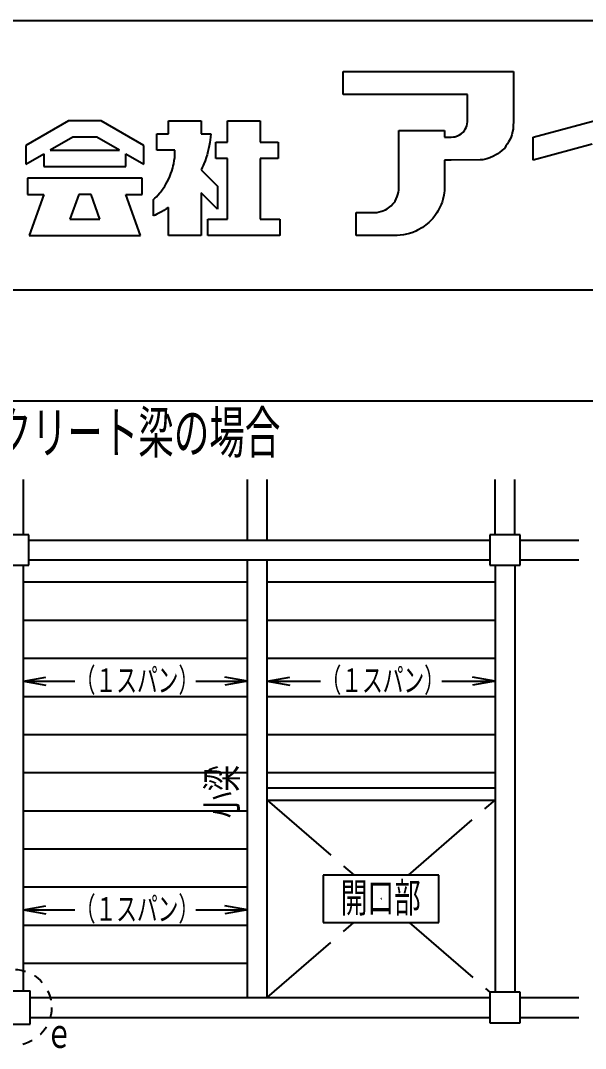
# Model space of a CAD drawing. Extents: x 4 to 588, y 3 to 416.
# Drawn here: x 491.4 to 533.4, y 339.5 to 415.8 of the extents above; entities that cross this region are included whole.
import ezdxf

# ---------------------------------------------------------------- set-up
doc = ezdxf.new("R2010")
doc.units = 0
doc.header["$LTSCALE"] = 0.5
doc.header["$MEASUREMENT"] = 0
doc.linetypes.add('CENTER', pattern=[20, 12.5, -2.5, 2.5, -2.5])
doc.linetypes.add('DOT', pattern=[3, 1.5, -1.5])
doc.layers.add('M2-2-0', color=7, linetype='Continuous')
doc.styles.get("Standard").update_dxf_attribs({"font": 'txt', "width": 0.8, "height": 50, "bigfont": 'EXTFONT'})

msp = doc.modelspace()

# ---------------------------------------------------------------- linework, layer by layer
at = {"layer": 'M2-2-0', "color": 7, "linetype": 'Continuous'}
for p, q in [((3.509, 415.821), (587.509, 415.821)), ((515.405, 410.325), (515.405, 412.029)), ((515.405, 412.029), (524.656, 412.029)), ((524.656, 412.029), (528.065, 412.029)), ((528.065, 412.029), (528.065, 410.325)), ((524.656, 410.325), (515.405, 410.325)), ((524.656, 408.378), (524.656, 410.325)), ((528.065, 410.325), (528.065, 408.378)), ((529.525, 407.16), (537.18, 409.211)), ((494.992, 408.378), (491.827, 406.55)), ((497.426, 408.378), (494.992, 408.378)), ((500.591, 406.55), (497.426, 408.378)), ((502.417, 407.404), (502.417, 408.378)), ((502.417, 408.378), (504.851, 408.378)), ((504.851, 408.378), (504.851, 407.404)), ((506.799, 408.378), (509.234, 408.378)), ((506.799, 406.795), (506.799, 408.378)), ((509.234, 408.378), (509.234, 406.795)), ((524.486, 407.757), (524.544, 407.866)), ((524.544, 407.866), (524.6, 408.012)), ((524.6, 408.012), (524.634, 408.146)), ((524.634, 408.146), (524.653, 408.292)), ((524.653, 408.292), (524.656, 408.378)), ((528.057, 407.939), (528.036, 407.745)), ((528.065, 408.378), (528.057, 407.939)), ((495.318, 407.16), (493.631, 406.187)), ((497.1, 407.16), (495.318, 407.16)), ((498.787, 406.187), (497.1, 407.16)), ((501.565, 406.187), (501.565, 407.404)), ((501.565, 407.404), (502.417, 407.404)), ((504.851, 407.404), (505.582, 407.404)), ((505.557, 407.148), (505.533, 406.953)), ((505.582, 407.404), (505.557, 407.148)), ((519.544, 403.387), (519.544, 407.647)), ((519.544, 407.647), (522.952, 407.647)), ((522.952, 407.647), (522.952, 407.16)), ((522.952, 407.16), (523.439, 407.16)), ((523.439, 407.16), (523.611, 407.173)), ((523.611, 407.173), (523.719, 407.193)), ((523.719, 407.193), (523.916, 407.258)), ((523.916, 407.258), (524.06, 407.331)), ((524.06, 407.331), (524.185, 407.416)), ((524.185, 407.416), (524.32, 407.538)), ((524.32, 407.538), (524.422, 407.659)), ((524.422, 407.659), (524.486, 407.757)), ((527.886, 407.173), (527.813, 407.002)), ((527.945, 407.343), (527.886, 407.173)), ((528.005, 407.574), (527.945, 407.343)), ((528.036, 407.745), (528.005, 407.574)), ((529.525, 405.456), (529.525, 407.16)), ((491.827, 406.55), (491.827, 405.145)), ((500.591, 405.145), (500.591, 406.55)), ((505.41, 406.296), (505.358, 406.089)), ((505.458, 406.515), (505.41, 406.296)), ((505.503, 406.759), (505.458, 406.515)), ((505.533, 406.953), (505.503, 406.759)), ((505.947, 405.578), (505.947, 406.795)), ((505.947, 406.795), (506.799, 406.795)), ((509.234, 406.795), (510.572, 406.795)), ((510.572, 406.795), (510.572, 405.578)), ((527.419, 406.345), (527.225, 406.187)), ((527.511, 406.503), (527.419, 406.345)), ((527.623, 406.661), (527.511, 406.503)), ((527.708, 406.82), (527.623, 406.661)), ((527.813, 407.002), (527.708, 406.82)), ((533.907, 406.63), (529.525, 405.456)), ((491.827, 405.145), (493.166, 405.918)), ((493.166, 405.918), (493.166, 404.969)), ((493.631, 406.187), (498.787, 406.187)), ((499.252, 404.969), (499.252, 405.918)), ((499.252, 405.918), (500.591, 405.145)), ((502.904, 406.187), (501.565, 406.187)), ((502.852, 405.42), (502.885, 405.639)), ((502.885, 405.639), (502.895, 405.834)), ((502.895, 405.834), (502.902, 405.98)), ((502.902, 405.98), (502.904, 406.187)), ((505.229, 405.657), (505.14, 405.407)), ((505.292, 405.858), (505.229, 405.657)), ((505.358, 406.089), (505.292, 405.858)), ((506.799, 405.578), (505.947, 405.578)), ((506.799, 401.074), (506.799, 405.578)), ((510.572, 405.578), (509.234, 405.578)), ((509.234, 405.578), (509.234, 401.074)), ((525.788, 405.487), (525.594, 405.464)), ((526.095, 405.541), (525.788, 405.487)), ((526.312, 405.621), (526.095, 405.541)), ((526.58, 405.737), (526.312, 405.621)), ((526.757, 405.834), (526.58, 405.737)), ((526.945, 405.956), (526.757, 405.834)), ((527.025, 406.016), (526.945, 405.956)), ((527.225, 406.187), (527.025, 406.016)), ((493.166, 404.969), (499.252, 404.969)), ((502.671, 404.641), (502.745, 404.871)), ((502.745, 404.871), (502.776, 405.018)), ((502.776, 405.018), (502.813, 405.188)), ((502.813, 405.188), (502.852, 405.42)), ((504.932, 404.908), (504.851, 404.739)), ((504.851, 404.739), (506.069, 403.521)), ((504.998, 405.054), (504.932, 404.908)), ((505.054, 405.188), (504.998, 405.054)), ((505.14, 405.407), (505.054, 405.188)), ((523.439, 405.456), (522.952, 405.456)), ((522.952, 405.456), (522.952, 403.387)), ((525.594, 405.464), (523.439, 405.456)), ((491.948, 404.117), (491.948, 402.9)), ((500.469, 404.117), (491.948, 404.117)), ((500.469, 402.9), (500.469, 404.117)), ((502.337, 403.837), (502.418, 404.008)), ((502.418, 404.008), (502.523, 404.239)), ((502.523, 404.239), (502.609, 404.458)), ((502.609, 404.458), (502.671, 404.641)), ((501.844, 403.095), (501.965, 403.253)), ((501.965, 403.253), (502.034, 403.35)), ((502.034, 403.35), (502.147, 403.521)), ((502.147, 403.521), (502.229, 403.655)), ((502.229, 403.655), (502.337, 403.837)), ((506.069, 403.521), (506.069, 401.8)), ((519.516, 403.07), (519.536, 403.216)), ((519.536, 403.216), (519.544, 403.387)), ((522.952, 403.387), (522.936, 403.168)), ((491.948, 402.9), (493.166, 402.9)), ((493.166, 402.9), (492.07, 399.857)), ((495.753, 402.9), (495.096, 401.074)), ((496.664, 402.9), (495.753, 402.9)), ((497.322, 401.074), (496.664, 402.9)), ((500.347, 399.857), (499.252, 402.9)), ((499.252, 402.9), (500.469, 402.9)), ((501.321, 402.535), (501.412, 402.62)), ((501.321, 401.317), (501.321, 402.535)), ((501.412, 402.62), (501.528, 402.736)), ((501.528, 402.736), (501.637, 402.851)), ((501.637, 402.851), (501.785, 403.022)), ((501.785, 403.022), (501.844, 403.095)), ((506.069, 401.8), (504.851, 403.017)), ((504.851, 403.017), (504.851, 399.857)), ((519.262, 402.413), (519.358, 402.583)), ((519.358, 402.583), (519.431, 402.754)), ((519.431, 402.754), (519.478, 402.9)), ((519.478, 402.9), (519.516, 403.07)), ((522.82, 402.535), (522.76, 402.34)), ((522.892, 402.851), (522.82, 402.535)), ((522.919, 403.022), (522.892, 402.851)), ((522.936, 403.168), (522.919, 403.022)), ((502.076, 401.715), (501.895, 401.61)), ((502.259, 401.829), (502.076, 401.715)), ((502.417, 401.934), (502.259, 401.829)), ((502.417, 399.857), (502.417, 401.934)), ((518.29, 401.653), (518.558, 401.766)), ((518.558, 401.766), (518.679, 401.835)), ((518.679, 401.835), (518.875, 401.975)), ((518.875, 401.975), (518.972, 402.059)), ((518.972, 402.059), (519.1, 402.194)), ((519.1, 402.194), (519.196, 402.316)), ((519.196, 402.316), (519.262, 402.413)), ((522.555, 401.853), (522.449, 401.658)), ((522.688, 402.145), (522.555, 401.853)), ((522.76, 402.34), (522.688, 402.145)), ((495.096, 401.074), (497.322, 401.074)), ((501.443, 401.374), (501.321, 401.317)), ((501.552, 401.427), (501.443, 401.374)), ((501.747, 401.528), (501.552, 401.427)), ((501.895, 401.61), (501.747, 401.528)), ((505.338, 399.857), (505.338, 401.074)), ((505.338, 401.074), (506.799, 401.074)), ((509.234, 401.074), (510.694, 401.074)), ((510.694, 401.074), (510.694, 399.857)), ((516.379, 399.857), (516.379, 401.561)), ((516.379, 401.561), (517.718, 401.561)), ((517.718, 401.561), (517.9, 401.57)), ((517.9, 401.57), (518.095, 401.6)), ((518.095, 401.6), (518.29, 401.653)), ((521.908, 400.952), (521.783, 400.831)), ((522.064, 401.121), (521.908, 400.952)), ((522.222, 401.317), (522.064, 401.121)), ((522.38, 401.528), (522.222, 401.317)), ((522.449, 401.658), (522.38, 401.528)), ((520.798, 400.17), (520.578, 400.088)), ((520.941, 400.246), (520.798, 400.17)), ((521.305, 400.456), (520.941, 400.246)), ((521.555, 400.636), (521.305, 400.456)), ((521.783, 400.831), (521.555, 400.636)), ((492.07, 399.857), (500.347, 399.857)), ((504.851, 399.857), (502.417, 399.857)), ((506.799, 399.857), (505.338, 399.857)), ((509.234, 399.857), (506.799, 399.857)), ((510.694, 399.857), (509.234, 399.857)), ((510.694, 399.866), (510.685, 399.857)), ((519.434, 399.859), (516.379, 399.857)), ((519.653, 399.874), (519.434, 399.859)), ((519.897, 399.906), (519.653, 399.874)), ((520.027, 399.93), (519.897, 399.906)), ((520.335, 400.006), (520.027, 399.93)), ((520.578, 400.088), (520.335, 400.006)), ((3.509, 395.821), (587.509, 395.821)), ((149.509, 387.582), (588.024, 387.582)), ((491.634, 377.627), (491.634, 381.728)), ((508.289, 377.231), (508.289, 381.728)), ((509.762, 377.231), (509.762, 381.728)), ((526.7, 377.627), (526.7, 381.728)), ((528.173, 377.627), (528.173, 381.728)), ((492.031, 377.627), (489.765, 377.627)), ((492.031, 375.361), (492.031, 377.627)), ((492.031, 377.231), (526.303, 377.231)), ((528.569, 377.627), (526.303, 377.627)), ((526.303, 377.627), (526.303, 375.361)), ((528.569, 375.361), (528.569, 377.627)), ((528.569, 377.231), (532.931, 377.231)), ((492.031, 375.758), (526.303, 375.758)), ((508.289, 343.241), (508.289, 375.758)), ((509.762, 343.241), (509.762, 375.758)), ((528.569, 375.758), (532.931, 375.758)), ((489.765, 375.361), (492.031, 375.361)), ((491.634, 343.751), (491.634, 375.361)), ((526.303, 375.361), (528.569, 375.361)), ((526.7, 375.361), (526.7, 343.638)), ((528.173, 375.361), (528.173, 343.638)), ((491.634, 374.115), (508.289, 374.115)), ((509.762, 374.115), (526.7, 374.115)), ((491.634, 371.283), (508.289, 371.283)), ((509.762, 371.283), (526.7, 371.283)), ((491.634, 368.45), (508.289, 368.45)), ((509.762, 368.45), (526.7, 368.45)), ((491.634, 366.751), (493.308, 367.046)), ((491.634, 366.751), (495.462, 366.751)), ((491.634, 366.751), (493.308, 366.455)), ((504.462, 366.751), (508.289, 366.751)), ((508.289, 366.751), (506.615, 367.046)), ((508.289, 366.751), (506.615, 366.455)), ((509.762, 366.751), (511.435, 367.046)), ((509.762, 366.751), (513.731, 366.751)), ((509.762, 366.751), (511.435, 366.455)), ((522.731, 366.751), (526.7, 366.751)), ((526.7, 366.751), (525.026, 367.046)), ((526.7, 366.751), (525.026, 366.455)), ((491.634, 365.618), (508.289, 365.618)), ((509.762, 365.618), (526.7, 365.618)), ((491.634, 362.785), (508.289, 362.785)), ((509.762, 362.785), (526.7, 362.785)), ((491.634, 359.953), (508.289, 359.953)), ((509.762, 359.953), (526.7, 359.953)), ((509.762, 358.82), (526.7, 358.82)), ((509.762, 357.913), (526.7, 357.913)), ((491.634, 357.12), (508.289, 357.12)), ((491.634, 354.288), (508.289, 354.288)), ((522.531, 352.344), (513.931, 352.344)), ((513.931, 352.344), (513.931, 348.81)), ((522.531, 348.81), (522.531, 352.344)), ((491.634, 351.455), (508.289, 351.455)), ((491.634, 349.756), (493.308, 350.051)), ((491.634, 349.756), (495.462, 349.756)), ((491.634, 349.756), (493.308, 349.461)), ((504.462, 349.756), (508.289, 349.756)), ((508.289, 349.756), (506.615, 350.051)), ((508.289, 349.756), (506.615, 349.461)), ((491.634, 348.623), (508.289, 348.623)), ((513.931, 348.81), (522.531, 348.81)), ((491.634, 345.79), (508.289, 345.79)), ((489.651, 343.751), (492.144, 343.751)), ((492.144, 341.259), (492.144, 343.751)), ((528.569, 343.638), (526.303, 343.638)), ((526.303, 343.638), (526.303, 341.372)), ((528.569, 341.372), (528.569, 343.638)), ((492.144, 343.241), (526.303, 343.241)), ((528.569, 343.241), (532.931, 343.241)), ((492.144, 341.768), (526.303, 341.768)), ((526.303, 341.372), (528.569, 341.372)), ((528.569, 341.768), (532.931, 341.768)), ((489.651, 341.259), (492.144, 341.259))]:
    msp.add_line(p, q, dxfattribs=at)
at = {"layer": 'M2-2-0', "color": 7, "linetype": 'CENTER'}
for p, q in [((509.762, 357.913), (516.215, 352.344)), ((520.271, 352.344), (526.7, 357.913)), ((518.231, 350.604), (518.247, 350.591)), ((518.231, 350.577), (518.247, 350.591)), ((509.762, 343.241), (516.191, 348.81)), ((520.31, 348.81), (526.303, 343.638))]:
    msp.add_line(p, q, dxfattribs=at)
at = {"layer": 'M2-2-0', "color": 7, "linetype": 'DOT'}
msp.add_circle((490.898, 342.505), 2.832, dxfattribs=at)

# ---------------------------------------------------------------- texts
at = {"layer": 'M2-2-0', "color": 7, "linetype": 'Continuous'}
for s, height, width, p in [('鉄筋コンクリート梁又は鉄骨鉄筋コンクリート梁の場合', 3.5, 0.685714, (444.74, 383.348)), ('（１スパン）', 2, 0.7, (495.462, 365.751)), ('（１スパン）', 2, 0.7, (513.731, 365.751)), ('開口部', 2.5, 0.72, (515.231, 349.327)), ('（１スパン）', 2, 0.7, (495.462, 348.756)), ('ｅ', 2.5, 0.72, (493.304, 339.256))]:
    msp.add_text(s, height=height, dxfattribs=dict(at, width=width)).set_placement(p)
at = {"layer": 'M2-2-0', "color": 7, "linetype": 'Continuous', "width": 0.72}
msp.add_text('小梁', height=2.5, rotation=90, dxfattribs=at).set_placement((507.734, 356.562))

doc.saveas('drawing.dxf')
